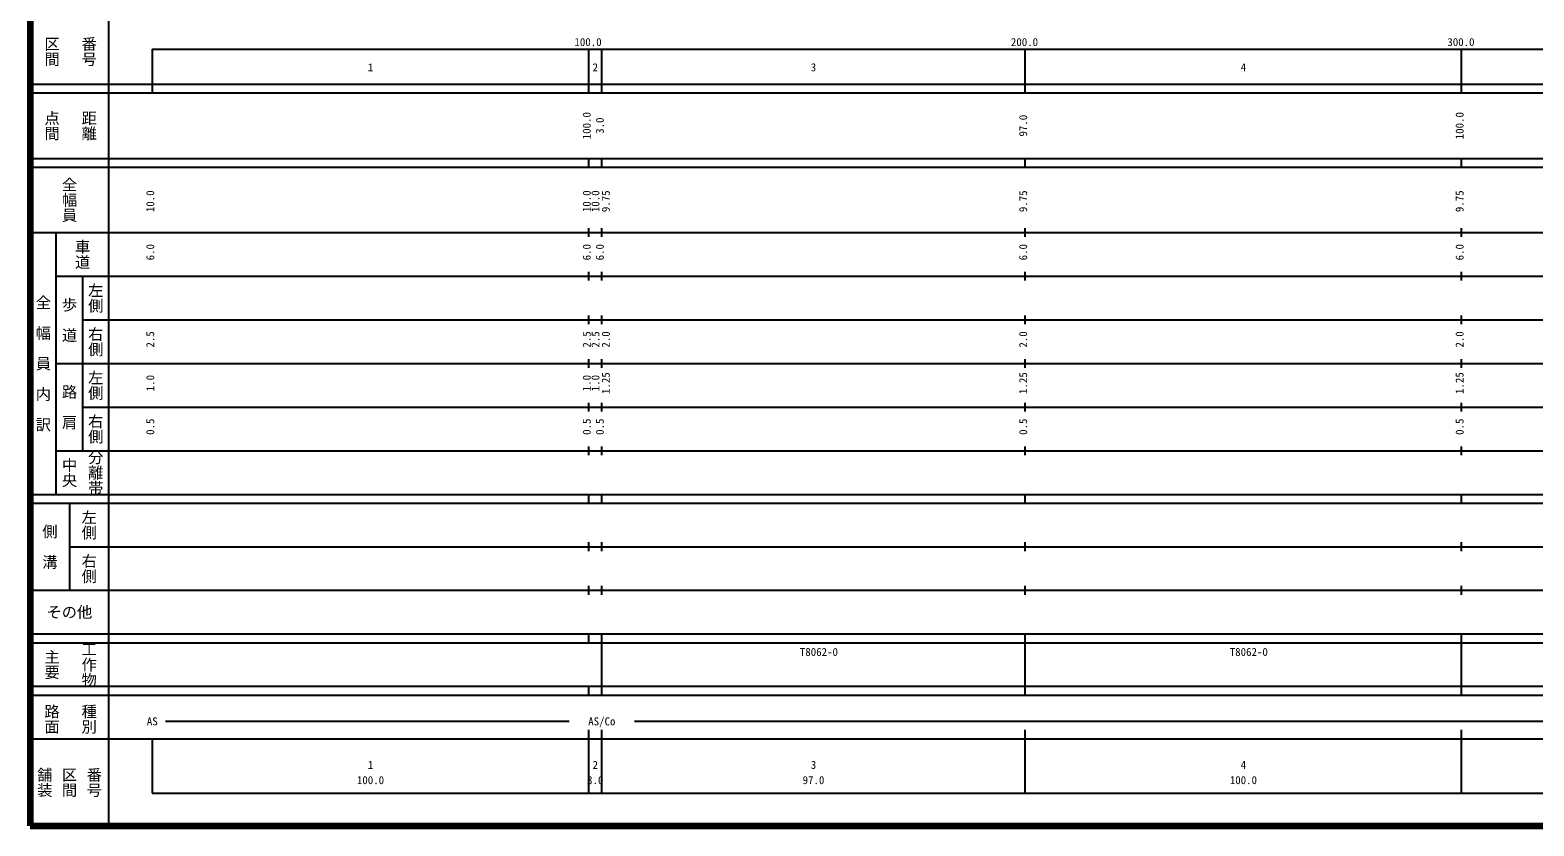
# Model space of a CAD drawing. Units: millimetres on the paper, enlarged 1000 times. Extents: x 40000 to 680000, y 20000 to 380000.
# Drawn here: x 40000 to 384566, y 20000 to 202409 of the extents above; entities that cross this region are included whole.
import ezdxf
from ezdxf.enums import TextEntityAlignment as Align

# ---------------------------------------------------------------- set-up
doc = ezdxf.new("R2010")
doc.units = ezdxf.units.MM
doc.header["$LTSCALE"] = 1000
doc.layers.add('M-TTL', color=2, linetype='Continuous', lineweight=140)
doc.layers.add('M-TTL-BAND', color=7, linetype='Continuous', lineweight=25)
doc.styles.add('@ＭＳ ゴシック', font='')
doc.styles.add('ＭＳ ゴシック', font='')
doc.styles.get('@ＭＳ ゴシック').set_extended_font_data('@MS Gothic')
doc.styles.get('ＭＳ ゴシック').set_extended_font_data('MS Gothic')

msp = doc.modelspace()

# ---------------------------------------------------------------- linework, layer by layer
at = {"layer": 'M-TTL'}
for p, q in [((40000, 380000), (40000, 20000)), ((40000, 20000), (680000, 20000))]:
    msp.add_line(p, q, dxfattribs=at)
at = {"layer": 'M-TTL-BAND'}
for p, q in [((58000, 370000), (58000, 20000)), ((68000, 198000), (579000, 198000)), ((68000, 198000), (68000, 188000)), ((168000, 188000), (168000, 198000)), ((168000, 188000), (168000, 198000)), ((171000, 188000), (171000, 198000)), ((268000, 188000), (268000, 198000)), ((268000, 188000), (268000, 198000)), ((368000, 188000), (368000, 198000)), ((368000, 188000), (368000, 198000)), ((40000, 190000), (579000, 190000)), ((40000, 188000), (579000, 188000)), ((40000, 173000), (579000, 173000)), ((168000, 171000), (168000, 173000)), ((168000, 171000), (168000, 173000)), ((171000, 171000), (171000, 173000)), ((268000, 171000), (268000, 173000)), ((268000, 171000), (268000, 173000)), ((368000, 171000), (368000, 173000)), ((368000, 171000), (368000, 173000)), ((40000, 171000), (579000, 171000)), ((40000, 156000), (579000, 156000)), ((46000, 96000), (46000, 156000)), ((168000, 155000), (168000, 157000)), ((168000, 155000), (168000, 157000)), ((171000, 155000), (171000, 157000)), ((268000, 155000), (268000, 157000)), ((268000, 155000), (268000, 157000)), ((368000, 155000), (368000, 157000)), ((368000, 155000), (368000, 157000)), ((46000, 146000), (579000, 146000)), ((52000, 146000), (52000, 106000)), ((168000, 145000), (168000, 147000)), ((168000, 145000), (168000, 147000)), ((171000, 145000), (171000, 147000)), ((268000, 145000), (268000, 147000)), ((268000, 145000), (268000, 147000)), ((368000, 145000), (368000, 147000)), ((368000, 145000), (368000, 147000)), ((52000, 136000), (579000, 136000)), ((168000, 135000), (168000, 137000)), ((168000, 135000), (168000, 137000)), ((171000, 135000), (171000, 137000)), ((268000, 135000), (268000, 137000)), ((268000, 135000), (268000, 137000)), ((368000, 135000), (368000, 137000)), ((368000, 135000), (368000, 137000)), ((46000, 126000), (579000, 126000)), ((168000, 125000), (168000, 127000)), ((168000, 125000), (168000, 127000)), ((171000, 125000), (171000, 127000)), ((268000, 125000), (268000, 127000)), ((268000, 125000), (268000, 127000)), ((368000, 125000), (368000, 127000)), ((368000, 125000), (368000, 127000)), ((52000, 116000), (579000, 116000)), ((168000, 115000), (168000, 117000)), ((168000, 115000), (168000, 117000)), ((171000, 115000), (171000, 117000)), ((268000, 115000), (268000, 117000)), ((268000, 115000), (268000, 117000)), ((368000, 115000), (368000, 117000)), ((368000, 115000), (368000, 117000)), ((168000, 105000), (168000, 107000)), ((168000, 105000), (168000, 107000)), ((171000, 105000), (171000, 107000)), ((268000, 105000), (268000, 107000)), ((268000, 105000), (268000, 107000)), ((368000, 105000), (368000, 107000)), ((368000, 105000), (368000, 107000)), ((46000, 106000), (579000, 106000)), ((40000, 96000), (579000, 96000)), ((40000, 94000), (579000, 94000)), ((49000, 94000), (49000, 74000)), ((168000, 94000), (168000, 96000)), ((168000, 94000), (168000, 96000)), ((171000, 94000), (171000, 96000)), ((268000, 94000), (268000, 96000)), ((268000, 94000), (268000, 96000)), ((368000, 94000), (368000, 96000)), ((368000, 94000), (368000, 96000)), ((49000, 84000), (579000, 84000)), ((168000, 83000), (168000, 85000)), ((168000, 83000), (168000, 85000)), ((171000, 83000), (171000, 85000)), ((268000, 83000), (268000, 85000)), ((268000, 83000), (268000, 85000)), ((368000, 83000), (368000, 85000)), ((368000, 83000), (368000, 85000)), ((40000, 74000), (579000, 74000)), ((168000, 73000), (168000, 75000)), ((168000, 73000), (168000, 75000)), ((171000, 73000), (171000, 75000)), ((268000, 73000), (268000, 75000)), ((268000, 73000), (268000, 75000)), ((368000, 73000), (368000, 75000)), ((368000, 73000), (368000, 75000)), ((40000, 64000), (579000, 64000)), ((168000, 62000), (168000, 64000)), ((168000, 62000), (168000, 64000)), ((171000, 62000), (171000, 64000)), ((268000, 62000), (268000, 64000)), ((268000, 62000), (268000, 64000)), ((368000, 62000), (368000, 64000)), ((368000, 62000), (368000, 64000)), ((40000, 62000), (579000, 62000)), ((171000, 52000), (171000, 62000)), ((268000, 52000), (268000, 62000)), ((268000, 52000), (268000, 62000)), ((368000, 52000), (368000, 62000)), ((368000, 52000), (368000, 62000)), ((40000, 52000), (579000, 52000)), ((168000, 50000), (168000, 52000)), ((168000, 50000), (168000, 52000)), ((171000, 50000), (171000, 52000)), ((268000, 50000), (268000, 52000)), ((268000, 50000), (268000, 52000)), ((368000, 50000), (368000, 52000)), ((368000, 50000), (368000, 52000)), ((40000, 50000), (579000, 50000)), ((71000, 44000), (163500, 44000)), ((168000, 27500), (168000, 42000)), ((168000, 27500), (168000, 42000)), ((171000, 27500), (171000, 42000)), ((178500, 44000), (565000, 44000)), ((268000, 27500), (268000, 42000)), ((268000, 27500), (268000, 42000)), ((368000, 27500), (368000, 42000)), ((368000, 27500), (368000, 42000)), ((40000, 40000), (579000, 40000)), ((68000, 40000), (68000, 27500)), ((68000, 27500), (579000, 27500))]:
    msp.add_line(p, q, dxfattribs=at)

# ---------------------------------------------------------------- texts
at = {"layer": 'M-TTL-BAND', "style": '@ＭＳ ゴシック'}
for s, p in [('区間', (45000, 197500)), ('番号', (53500, 197500)), ('点間', (45000, 180500)), ('距離', (53500, 180500)), ('全幅員', (49000, 163500)), ('車道', (52000, 151000)), ('全\u3000幅\u3000員\u3000内\u3000訳', (43000, 126000)), ('左側', (55000, 141000)), ('歩\u3000道', (49000, 136000)), ('右側', (55000, 131000)), ('左側', (55000, 121000)), ('路\u3000肩', (49000, 116000)), ('右側', (55000, 111000)), ('中央', (49000, 101000)), ('分離帯', (55000, 101000)), ('左側', (53500, 89000)), ('側\u3000溝', (44500, 84000)), ('右側', (53500, 79000)), ('主要', (45000, 57000)), ('工作物', (53500, 57000)), ('路面', (45000, 44500)), ('種別', (53500, 44500)), ('舗装', (43333, 30000)), ('区間', (49000, 30000)), ('番号', (54667, 30000))]:
    msp.add_text(s, height=2566, rotation=270, dxfattribs=at).set_placement(p, align=Align.MIDDLE_CENTER)
at = {"layer": 'M-TTL-BAND', "style": 'ＭＳ ゴシック'}
for s, p in [('100.0', (167844, 198195)), ('200.0', (267844, 198195)), ('300.0', (367844, 198195)), ('1', (118000, 192405)), ('2', (169500, 192405)), ('3', (219500, 192405)), ('4', (318000, 192405)), ('AS', (68000, 42500)), ('AS/Co', (171000, 42500)), ('1', (118000, 32523)), ('1', (118000, 32523)), ('2', (169500, 32523)), ('3', (219500, 32523)), ('4', (318000, 32523)), ('100.0', (118000, 29033)), ('100.0', (118000, 29033)), ('3.0', (169500, 29033)), ('97.0', (219500, 29033)), ('100.0', (318000, 29033))]:
    msp.add_text(s, height=1833, dxfattribs=at).set_placement(p, align=Align.BOTTOM_CENTER)
for s, p in [('100.0', (169000, 180500)), ('97.0', (269000, 180500)), ('100.0', (369000, 180500)), ('3.0', (172000, 180500)), ('10.0', (69000, 163174)), ('10.0', (169000, 163174)), ('10.0', (171000, 163174)), ('9.75', (173370, 163174)), ('9.75', (269000, 163174)), ('9.75', (369000, 163174)), ('6.0', (69000, 151500)), ('6.0', (169000, 151500)), ('6.0', (172000, 151500)), ('6.0', (269000, 151500)), ('6.0', (369000, 151500)), ('2.5', (69000, 131500)), ('2.5', (169000, 131500)), ('2.5', (171000, 131500)), ('2.0', (173370, 131500)), ('2.0', (269000, 131500)), ('2.0', (369000, 131500)), ('1.0', (69000, 121500)), ('1.0', (169000, 121500)), ('1.0', (171000, 121500)), ('1.25', (173370, 121500)), ('1.25', (269000, 121500)), ('1.25', (369000, 121500)), ('0.5', (69000, 111500)), ('0.5', (169000, 111500)), ('0.5', (172000, 111500)), ('0.5', (269000, 111500)), ('0.5', (369000, 111500))]:
    msp.add_text(s, height=1833, rotation=90, dxfattribs=at).set_placement(p, align=Align.BOTTOM_CENTER)
msp.add_text('その他', height=2566, dxfattribs=at).set_placement((49000, 69000), align=Align.MIDDLE_CENTER)
for p in [(216375, 58405), (314875, 58405)]:
    msp.add_text('T8062-0', height=1833, dxfattribs=at).set_placement(p, align=Align.BOTTOM_LEFT)

doc.saveas('drawing.dxf')
